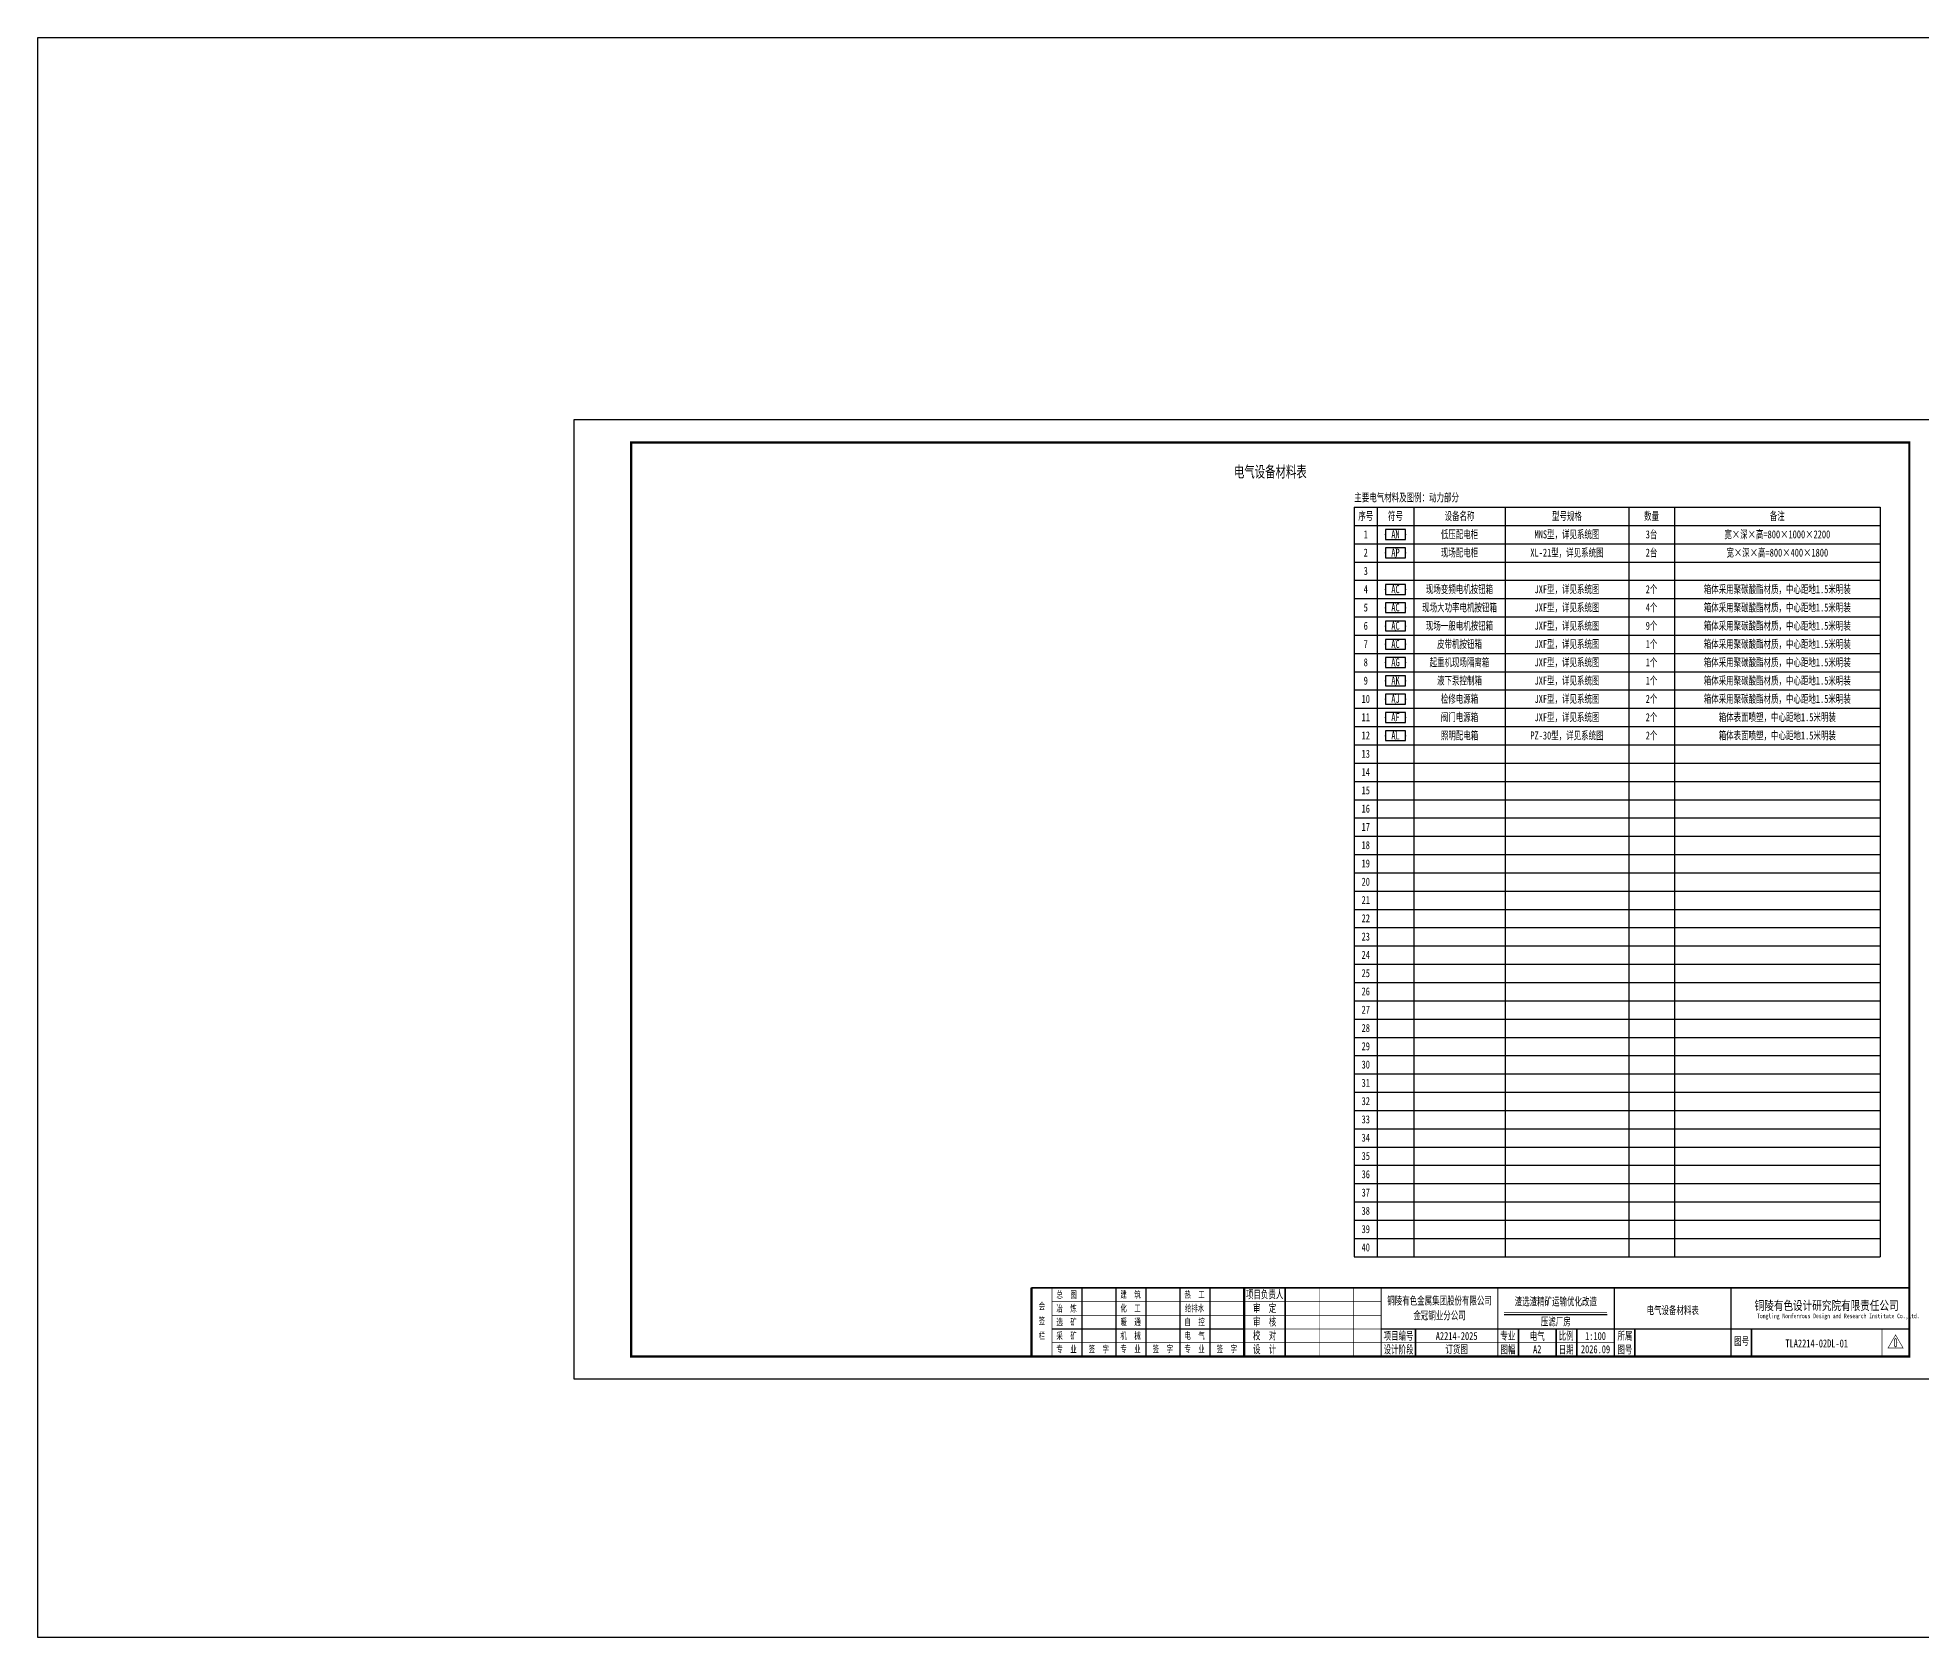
# Model space of a CAD drawing. Header units: millimetres. Extents: x 257344 to 1270023, y 272924 to 540726.
# Drawn here: x 267544 to 349934, y 272924 to 342924 of the extents above; entities that cross this region are included whole.
import ezdxf
from ezdxf.enums import TextEntityAlignment as Align

# ---------------------------------------------------------------- set-up
doc = ezdxf.new("R2010")
doc.units = ezdxf.units.MM
doc.layers.add('SW', color=8, linetype='Continuous', lineweight=20)
doc.layers.add('TEXT', color=4, linetype='Continuous', lineweight=0)
for name, color, linetype in [('图框', 7, 'Continuous'), ('照明平面设备层', 1, 'Continuous'), ('电气说明', 7, 'Continuous')]:
    doc.layers.add(name, color=color, linetype=linetype)
doc.styles.add('HZ', font='', dxfattribs={"width": 0.75})
doc.styles.add('标准', font='', dxfattribs={"width": 0.667})
doc.styles.get('HZ').set_extended_font_data('SimSun')
doc.styles.get('标准').set_extended_font_data('NSimSun')

# ---------------------------------------------------------------- blocks, each defined once
blk = doc.blocks.new('PLA1')
at = {"color": 0, "linetype": 'ByBlock', "lineweight": -2}
for p, q in [((-500, 500), (-500, 0)), ((500, 500), (-500, 500)), ((-500, 0), (500, 0)), ((500, 0), (500, 500))]:
    blk.add_line(p, q, dxfattribs=at)
for p in [(-500, 250), (0, 500), (0, 0), (500, 250)]:
    blk.add_point(p, dxfattribs=at)
blk = doc.blocks.new('3')
at = {"layer": 'TEXT', "color": 7, "lineweight": 25, "style": 'HZ', "width": 0.75}
for s, height, p in [('铜陵有色设计研究院有限责任公司', 400, (221501, 249018)), ('Tongling Nonferrous Design and Research Institute Co.,Ltd.', 200, (221613, 248659))]:
    blk.add_text(s, height=height, dxfattribs=at).set_placement(p)
blk = doc.blocks.new('铜陵有色图签02')
at = {"layer": '图框', "linetype": 'Continuous', "lineweight": 50}
for p, q in [((-38401, 3003), (-38401, 1)), ((-29100, 3001), (-29100, 0))]:
    blk.add_line(p, q, dxfattribs=at)
at = {"layer": '图框', "color": 7, "linetype": 'Continuous', "lineweight": 25}
for p, q in [((-36201, 3010), (-36201, 9)), ((-34701, 3010), (-34701, 9)), ((-33401, 3017), (-33401, 16)), ((-31901, 3017), (-31901, 16)), ((-30601, 3017), (-30601, 16)), ((-29100, 1201), (-37501, 1201))]:
    blk.add_line(p, q, dxfattribs=at)
at = {"layer": '图框', "color": 7, "linetype": 'Continuous', "lineweight": 35}
for p, q in [((-27300, 3001), (-27300, 1)), ((-21600, 1197), (-21600, -3)), ((-17100, 1200), (-17100, 0)), ((-15450, 0), (-15450, 1200)), ((-14550, 1200), (-14550, 0)), ((-12000, 1201), (-12000, 1)), ((-6900, 1202), (-6900, 2))]:
    blk.add_line(p, q, dxfattribs=at)
at = {"layer": '图框', "lineweight": 25}
blk.add_line((-17723, 1830), (-13223, 1830), dxfattribs=at)
at = {"layer": '图框', "lineweight": 70, "const_width": 70}
blk.add_lwpolyline([(-17980, 3001), (0, 3001), (-38401, 3001)], dxfattribs=at)
at = {"layer": '图框', "color": 7, "linetype": 'Continuous', "lineweight": 25, "const_width": 25}
for points in [[(-37501, 3000), (-37501, 0)], [(-25800, 3001), (-25800, 1)], [(-24300, 3001), (-24300, 1)], [(-23100, 2401), (-37501, 2401)], [(-23100, 1801), (-37501, 1801)], [(-23100, 1201), (-29100, 1201)], [(-602, 943), (-932, 371), (-272, 371), (-602, 943)], [(-12900, 600), (-18000, 600), (-37501, 600)]]:
    blk.add_lwpolyline(points, dxfattribs=at)
at = {"layer": '图框', "linetype": 'Continuous', "lineweight": 50, "const_width": 50}
for points in [[(-23100, 3001), (-23100, 1)], [(-18000, 3000), (-18000, 0)]]:
    blk.add_lwpolyline(points, dxfattribs=at)
at = {"layer": '图框', "lineweight": 50, "const_width": 50}
for points in [[(-12900, 3001), (-12900, 1)], [(-7800, 3001), (-7800, 1)], [(0, 3000), (0, 0)], [(-23100, 1200), (0, 1200)]]:
    blk.add_lwpolyline(points, dxfattribs=at)
at = {"layer": '图框', "lineweight": 25, "const_width": 35}
blk.add_lwpolyline([(-17723, 1930), (-13223, 1930)], dxfattribs=at)
at = {"layer": '图框', "color": 7, "linetype": 'Continuous', "lineweight": 35, "const_width": 25}
blk.add_lwpolyline([(-1200, 1201), (-1200, 0)], dxfattribs=at)
at = {"layer": '图框', "linetype": 'Continuous', "lineweight": 70, "const_width": 70}
blk.add_lwpolyline([(-38401, 1), (0, 0)], dxfattribs=at)
at = {"layer": '图框', "lineweight": 25}
blk.add_blockref('3', (-228268, -246986), dxfattribs=at)
at = {"layer": 'TEXT', "color": 7, "lineweight": 25, "style": '标准', "width": 0.667}
for s, height, p in [('总  图', 300, (-36862, 2555)), ('建  筑', 300, (-34062, 2562)), ('热  工', 300, (-31262, 2562)), ('项目负责人', 350, (-28197, 2541)), ('签', 300, (-37942, 1404)), ('会', 300, (-37942, 2054)), ('冶  炼', 300, (-36862, 1955)), ('选  矿', 300, (-36862, 1355)), ('化  工', 300, (-34062, 1962)), ('暖  通', 300, (-34062, 1362)), ('给排水', 300, (-31262, 1962)), ('自  控', 300, (-31262, 1362)), ('审  定', 350, (-28197, 1941)), ('审  核', 350, (-28197, 1341)), ('栏', 300, (-37942, 754)), ('采  矿', 300, (-36862, 754)), ('机  械', 300, (-34062, 761)), ('电  气', 300, (-31262, 761)), ('校  对', 350, (-28197, 741)), ('项目编号', 350, (-22343, 730)), ('专业', 350, (-17559, 730)), ('比例', 350, (-15009, 730)), ('所属', 350, (-12438, 730)), ('图号', 350, (-7339, 495)), ('专  业', 300, (-36862, 170)), ('签  字', 300, (-35449, 170)), ('专  业', 300, (-34062, 177)), ('签  字', 300, (-32649, 177)), ('专  业', 300, (-31262, 177)), ('签  字', 300, (-29849, 177)), ('设  计', 350, (-28197, 139)), ('设计阶段', 350, (-22343, 130)), ('图幅', 350, (-17559, 130)), ('日期', 350, (-15009, 130)), ('图号', 350, (-12438, 130))]:
    blk.add_text(s, height=height, dxfattribs=at).set_placement(p, align=Align.CENTER)

msp = doc.modelspace()

# ---------------------------------------------------------------- linework, layer by layer
at = {"color": 3}
msp.add_lwpolyline([(267543.6, 342923.7), (1270023.5, 342923.7), (1270023.5, 272923.7), (267543.6, 272923.7)], close=True, dxfattribs=at)
at = {"layer": '图框', "linetype": 'Continuous', "lineweight": 100, "const_width": 100}
msp.add_lwpolyline([(293508.8, 285214.5), (349408.8, 285214.5), (349408.8, 325214.5), (293508.8, 325214.5)], close=True, dxfattribs=at)
at = {"layer": '照明平面设备层', "color": 0}
for p, q in [((325133.6, 322378.5), (325133.6, 289578.5)), ((325133.6, 322378.5), (348133.6, 322378.5)), ((326133.6, 322378.5), (326133.6, 289578.5)), ((327733.6, 322378.5), (327733.6, 289578.5)), ((331733.6, 322378.5), (331733.6, 289578.5)), ((337133.6, 322378.5), (337133.6, 289578.5)), ((339133.6, 322378.5), (339133.6, 289578.5)), ((348133.6, 322378.5), (348133.6, 289578.5)), ((325133.6, 321578.5), (348133.6, 321578.5)), ((325133.6, 320778.5), (348133.6, 320778.5)), ((325133.6, 319978.5), (348133.6, 319978.5)), ((325133.6, 319178.5), (348133.6, 319178.5)), ((325133.6, 318378.5), (348133.6, 318378.5)), ((325133.6, 317578.5), (348133.6, 317578.5)), ((325133.6, 316778.5), (348133.6, 316778.5)), ((325133.6, 315978.5), (348133.6, 315978.5)), ((325133.6, 315178.5), (348133.6, 315178.5)), ((325133.6, 314378.5), (348133.6, 314378.5)), ((325133.6, 313578.5), (348133.6, 313578.5)), ((325133.6, 312778.5), (348133.6, 312778.5)), ((325133.6, 311978.5), (348133.6, 311978.5)), ((325133.6, 311178.5), (348133.6, 311178.5)), ((325133.6, 310378.5), (348133.6, 310378.5)), ((325133.6, 309578.5), (348133.6, 309578.5)), ((325133.6, 308778.5), (348133.6, 308778.5)), ((325133.6, 307978.5), (348133.6, 307978.5)), ((325133.6, 307178.5), (348133.6, 307178.5)), ((325133.6, 306378.5), (348133.6, 306378.5)), ((325133.6, 305578.5), (348133.6, 305578.5)), ((325133.6, 304778.5), (348133.6, 304778.5)), ((325133.6, 303978.5), (348133.6, 303978.5)), ((325133.6, 303178.5), (348133.6, 303178.5)), ((325133.6, 302378.5), (348133.6, 302378.5)), ((325133.6, 301578.5), (348133.6, 301578.5)), ((325133.6, 300778.5), (348133.6, 300778.5)), ((325133.6, 299978.5), (348133.6, 299978.5)), ((325133.6, 299178.5), (348133.6, 299178.5)), ((325133.6, 298378.5), (348133.6, 298378.5)), ((325133.6, 297578.5), (348133.6, 297578.5)), ((325133.6, 296778.5), (348133.6, 296778.5)), ((325133.6, 295978.5), (348133.6, 295978.5)), ((325133.6, 295178.5), (348133.6, 295178.5)), ((325133.6, 294378.5), (348133.6, 294378.5)), ((325133.6, 293578.5), (348133.6, 293578.5)), ((325133.6, 292778.5), (348133.6, 292778.5)), ((325133.6, 291978.5), (348133.6, 291978.5)), ((325133.6, 291178.5), (348133.6, 291178.5)), ((325133.6, 290378.5), (348133.6, 290378.5)), ((325133.6, 289578.5), (348133.6, 289578.5))]:
    msp.add_line(p, q, dxfattribs=at)
at = {"layer": '照明平面设备层', "color": 0, "lineweight": -3, "ltscale": 100}
msp.add_lwpolyline([(291008.8, 326214.5), (350408.8, 326214.5), (350408.8, 284214.5), (291008.8, 284214.5)], close=True, dxfattribs=at)

# ---------------------------------------------------------------- block references
at = {"layer": '图框', "lineweight": 25}
msp.add_blockref('铜陵有色图签02', (349408.8, 285214.5), dxfattribs=at)
at = {"layer": '照明平面设备层', "color": 2, "linetype": 'ByBlock', "lineweight": 30, "xscale": 0.8640000000596046, "yscale": 0.8640000000596046, "zscale": 0.8640000000596045}
for p in [(326933.6, 320962.5), (326933.6, 320162.5)]:
    msp.add_blockref('PLA1', p, dxfattribs=at)
at = {"layer": '照明平面设备层', "color": 1, "linetype": 'ByBlock', "lineweight": 30, "xscale": 0.8640000000596046, "yscale": 0.8640000000596046, "zscale": 0.864}
for p in [(326933.6, 318562.5), (326933.6, 317762.5), (326933.6, 316962.5), (326933.6, 316162.5), (326933.6, 314562.5), (326933.6, 313762.5), (326933.6, 312962.5), (326933.6, 312162.5)]:
    msp.add_blockref('PLA1', p, dxfattribs=at)
at = {"layer": '照明平面设备层', "color": 4, "linetype": 'ByBlock', "lineweight": 30, "xscale": 0.8640000000596046, "yscale": 0.8640000000596046, "zscale": 0.864}
msp.add_blockref('PLA1', (326933.6, 315362.5), dxfattribs=at)

# ---------------------------------------------------------------- texts
at = {"layer": 'SW', "color": 7, "linetype": 'ByBlock', "lineweight": 25, "style": '标准', "width": 0.667}
msp.add_text('主要电气材料及图例：动力部分', height=350, dxfattribs=at).set_placement((325133.6, 322628.1))
for s, p in [('序号', (325633.6, 321814.1)), ('符号', (326933.6, 321814.1)), ('设备名称', (329733.6, 321814.1)), ('型号规格', (334433.6, 321814.1)), ('数量', (338133.6, 321814.1)), ('备注', (343633.6, 321814.1)), ('1', (325633.6, 321014.1)), ('AN', (326933.6, 321017.7)), ('低压配电柜', (329733.6, 321014.1)), ('MNS型，详见系统图', (334433.6, 321014.1)), ('3台', (338133.6, 321014.1)), ('宽×深×高=800×1000×2200', (343633.6, 321014.1)), ('2', (325633.6, 320214.1)), ('AP', (326933.6, 320217.7)), ('现场配电柜', (329733.6, 320214.1)), ('XL-21型，详见系统图', (334433.6, 320214.1)), ('2台', (338133.6, 320214.1)), ('宽×深×高=800×400×1800', (343633.6, 320214.1)), ('3', (325633.6, 319414.1)), ('4', (325633.6, 318614.1)), ('AC', (326933.6, 318617.7)), ('现场变频电机按钮箱', (329733.6, 318614.1)), ('JXF型，详见系统图', (334433.6, 318614.1)), ('2个', (338133.6, 318614.1)), ('箱体采用聚碳酸酯材质，中心距地1.5米明装', (343633.6, 318614.1)), ('5', (325633.6, 317814.1)), ('AC', (326933.6, 317817.7)), ('现场大功率电机按钮箱', (329733.6, 317814.1)), ('JXF型，详见系统图', (334433.6, 317814.1)), ('4个', (338133.6, 317814.1)), ('6', (325633.6, 317014.1)), ('AC', (326933.6, 317017.7)), ('现场一般电机按钮箱', (329733.6, 317014.1)), ('JXF型，详见系统图', (334433.6, 317014.1)), ('9个', (338133.6, 317014.1)), ('7', (325633.6, 316214.1)), ('AC', (326933.6, 316217.7)), ('皮带机按钮箱', (329733.6, 316214.1)), ('JXF型，详见系统图', (334433.6, 316214.1)), ('1个', (338133.6, 316214.1)), ('8', (325633.6, 315414.1)), ('AG', (326933.6, 315417.7)), ('起重机现场隔离箱', (329733.6, 315414.1)), ('JXF型，详见系统图', (334433.6, 315414.1)), ('1个', (338133.6, 315414.1)), ('箱体采用聚碳酸酯材质，中心距地1.5米明装', (343633.6, 315414.1)), ('9', (325633.6, 314614.1)), ('AK', (326933.6, 314617.7)), ('液下泵控制箱', (329733.6, 314614.1)), ('JXF型，详见系统图', (334433.6, 314614.1)), ('1个', (338133.6, 314614.1)), ('10', (325633.6, 313814.1)), ('AJ', (326933.6, 313817.7)), ('检修电源箱', (329733.6, 313814.1)), ('JXF型，详见系统图', (334433.6, 313814.1)), ('2个', (338133.6, 313814.1)), ('箱体采用聚碳酸酯材质，中心距地1.5米明装', (343633.6, 313814.1)), ('11', (325633.6, 313014.1)), ('AF', (326933.6, 313017.7)), ('阀门电源箱', (329733.6, 313014.1)), ('JXF型，详见系统图', (334433.6, 313014.1)), ('2个', (338133.6, 313014.1)), ('箱体表面喷塑，中心距地1.5米明装', (343633.6, 313014.1)), ('12', (325633.6, 312214.1)), ('AL', (326933.6, 312217.7)), ('照明配电箱', (329733.6, 312214.1)), ('PZ-30型，详见系统图', (334433.6, 312214.1)), ('2个', (338133.6, 312214.1)), ('箱体表面喷塑，中心距地1.5米明装', (343633.6, 312214.1)), ('13', (325633.6, 311414.1)), ('14', (325633.6, 310614.1)), ('15', (325633.6, 309814.1)), ('16', (325633.6, 309014.1)), ('17', (325633.6, 308214.1)), ('18', (325633.6, 307414.1)), ('19', (325633.6, 306614.1)), ('20', (325633.6, 305814.1)), ('21', (325633.6, 305014.1)), ('22', (325633.6, 304214.1)), ('23', (325633.6, 303414.1)), ('24', (325633.6, 302614.1)), ('25', (325633.6, 301814.1)), ('26', (325633.6, 301014.1)), ('27', (325633.6, 300214.1)), ('28', (325633.6, 299414.1)), ('29', (325633.6, 298614.1)), ('30', (325633.6, 297814.1)), ('31', (325633.6, 297014.1)), ('32', (325633.6, 296214.1)), ('33', (325633.6, 295414.1)), ('34', (325633.6, 294614.1)), ('35', (325633.6, 293814.1)), ('36', (325633.6, 293014.1)), ('37', (325633.6, 292214.1)), ('38', (325633.6, 291414.1)), ('39', (325633.6, 290614.1)), ('40', (325633.6, 289814.1))]:
    msp.add_text(s, height=350, dxfattribs=at).set_placement(p, align=Align.CENTER)
at = {"layer": 'SW', "color": 0, "linetype": 'ByBlock', "lineweight": 25, "style": '标准', "width": 0.667}
for p in [(343633.6, 317814.1), (343633.6, 317014.1), (343633.6, 316214.1), (343633.6, 314614.1)]:
    msp.add_text('箱体采用聚碳酸酯材质，中心距地1.5米明装', height=350, dxfattribs=at).set_placement(p, align=Align.CENTER)
at = {"layer": 'SW', "color": 4, "linetype": 'Continuous', "lineweight": 25, "style": '标准', "width": 0.667}
for s, height, p in [('铜陵有色金属集团股份有限公司', 350, (328862.7, 287482.6)), ('渣选渣精矿运输优化改造', 350, (333945.6, 287445.5)), ('金冠铜业分公司', 350, (328862.7, 286834.9)), ('压滤厂房', 350, (333945.6, 286568.8)), ('电气设备材料表', 350, (339059.7, 287061.4)), ('A2214-2025', 350, (329608.2, 285934.2)), ('电气', 350, (333133, 285934.2)), ('1:100', 350, (335683, 285934.2)), ('TLA2214-02DL-01', 350, (345358.1, 285611)), ('0', 400, (348806.6, 285622.4)), ('A2', 350, (333133, 285354.5)), ('2026.09', 350, (335683, 285354.5))]:
    msp.add_text(s, height=height, dxfattribs=at).set_placement(p, align=Align.CENTER)
at = {"layer": 'SW', "color": 1, "linetype": 'Continuous', "lineweight": 25, "style": '标准', "width": 0.667}
msp.add_text('订货图', height=350, dxfattribs=at).set_placement((329608.2, 285354.5), align=Align.CENTER)
at = {"layer": '电气说明', "style": '标准', "width": 0.667}
msp.add_text('电气设备材料表', height=500, dxfattribs=at).set_placement((321458.8, 323681.8), align=Align.CENTER)

doc.saveas('drawing.dxf')
